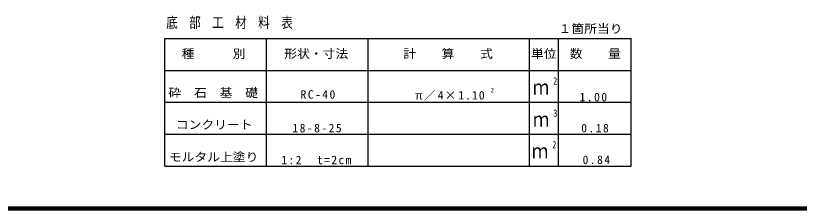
# Model space of a CAD drawing. Units: millimetres on the paper, scale 1:20. Extents: x 20 to 821, y 20 to 574.
# Drawn here: x 294.1 to 563.7, y 20 to 86.4 of the extents above; entities that cross this region are included whole.
import ezdxf
from ezdxf.enums import TextEntityAlignment as Align

# ---------------------------------------------------------------- set-up
doc = ezdxf.new("R2010")
doc.units = ezdxf.units.MM
doc.layers.add('枠', color=7, linetype='Continuous', lineweight=30)
doc.styles.add('ＭＳ ゴシック', font='')
doc.styles.get('ＭＳ ゴシック').set_extended_font_data('MS Gothic')

msp = doc.modelspace()

# ---------------------------------------------------------------- linework, layer by layer
at = {"layer": '枠'}
for p, q in [((345.402, 34.566), (345.402, 78.566)), ((345.402, 78.566), (505.902, 78.566)), ((380.402, 34.566), (380.402, 78.566)), ((415.402, 34.566), (415.402, 78.566)), ((470.902, 34.566), (470.902, 78.566)), ((480.902, 34.566), (480.902, 78.566)), ((505.902, 34.566), (505.902, 78.566)), ((345.402, 67.566), (505.902, 67.566)), ((345.402, 56.566), (505.902, 56.566)), ((345.402, 45.566), (505.902, 45.566)), ((345.402, 34.566), (505.902, 34.566))]:
    msp.add_line(p, q, dxfattribs=at)
at = {"layer": '枠', "lineweight": 140}
msp.add_line((20, 20), (821, 20), dxfattribs=at)

# ---------------------------------------------------------------- texts
at = {"layer": '枠', "style": 'ＭＳ ゴシック'}
for s, height, width, p in [('１箇所当り', 2.933, 1.1, (480.902, 79.548)), ('種\u3000\u3000\u3000別', 2.933, 1.1, (351.203, 70.942)), ('形状・寸法', 2.933, 1.1, (386.521, 70.942)), ('計\u3000\u3000算\u3000\u3000式', 2.933, 1.1, (427.475, 70.942)), ('単位', 2.933, 1.1, (471.406, 70.942)), ('数\u3000\u3000量', 2.933, 1.1, (484.732, 70.942)), ('2', 2.566, 0.8, (479.043, 61.861)), ('ｍ', 5.132, 0.8, (472.043, 57.661)), ('砕\u3000石\u3000基\u3000礎', 2.933, 1.1, (346.664, 57.458)), ('3', 2.566, 0.8, (479.067, 50.788)), ('ｍ', 5.132, 0.8, (472.067, 46.588)), ('コンクリート', 2.933, 1.1, (349.211, 46.465)), ('2', 2.566, 0.8, (478.708, 39.868)), ('ｍ', 5.132, 0.8, (471.708, 35.668)), ('モルタル上塗り', 2.933, 1.1, (346.813, 35.324))]:
    msp.add_text(s, height=height, dxfattribs=dict(at, width=width)).set_placement(p, align=Align.BOTTOM_LEFT)
msp.add_text('2', height=1.466, dxfattribs=at).set_placement((457.53, 59.573), align=Align.BOTTOM_LEFT)
at = {"layer": '枠', "attachment_point": 7, "style": 'ＭＳ ゴシック'}
for s, insert, char_height in [('\\T1.32;\\W0.8;底\\~部\\~工\\~材\\~料\\~表', (345.879, 81.815), 3.666), ('\\T1.25;RC-40', (392.113, 57.755), 2.933), ('\\T1.18;π／4×1.10', (431.53, 57.173), 2.933), ('\\T1.25;1.00', (488.125, 56.85), 2.933), ('\\T1.25;18-8-25', (389.316, 46.168), 2.933), ('\\T1.25;0.18', (488.691, 46.158), 2.933), ('\\T1.23;1:2\u3000t=2cm', (385.519, 35.175), 2.933), ('\\T1.25;0.84', (489.155, 35.257), 2.933)]:
    msp.add_mtext(s, dxfattribs=dict(at, insert=insert, char_height=char_height))

doc.saveas('drawing.dxf')
